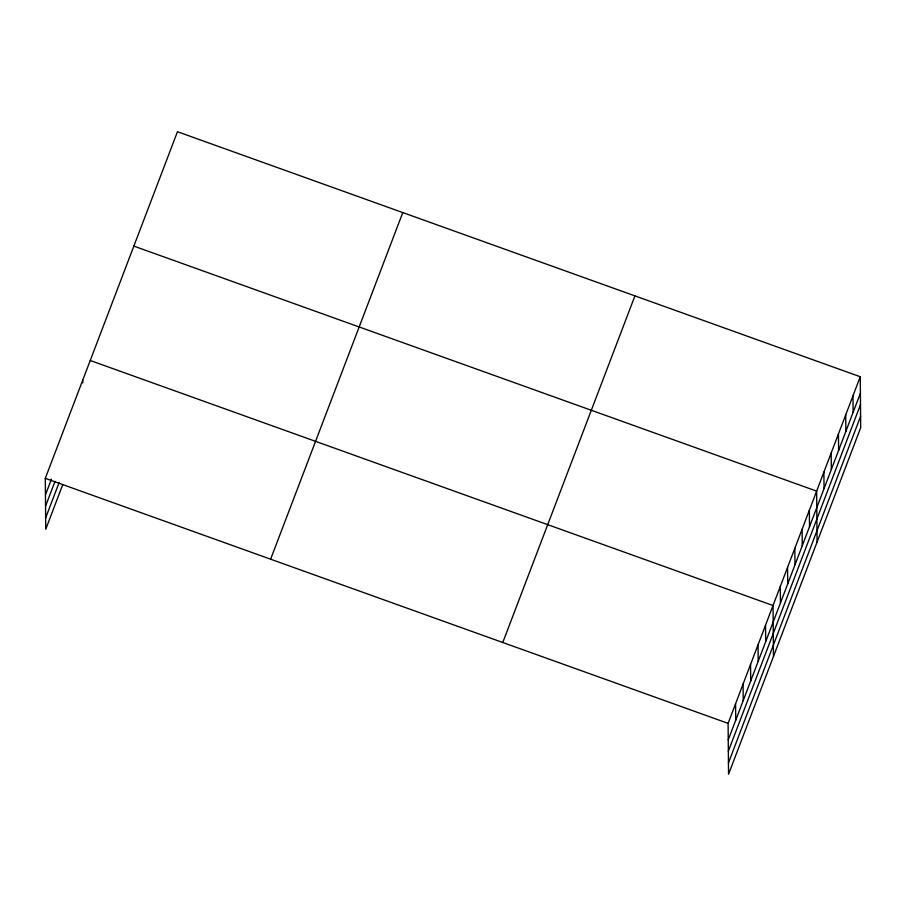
<?xml version="1.0" encoding="UTF-8"?>
<svg xmlns="http://www.w3.org/2000/svg" width="906" height="906" viewBox="0 0 906 906"><rect width="100%" height="100%" fill="white"/><g stroke="black" fill="none" stroke-linecap="round" stroke-linejoin="round"><path stroke-width="1.36" d="M62.718 484.733L45.742 529.263L45.3 478.334L177.463 131.721L860.258 376.737L860.7 427.666L728.537 774.279L728.096 723.362L860.258 376.737M45.447 494.857L51.438 479.149M45.538 506.216L55.028 481.335M45.64 517.904L59.128 482.547M270.622 559.195L402.785 212.57M502.773 642.501L634.936 295.888M728.231 739.885L860.394 393.261M728.333 751.233L860.496 404.62M728.435 762.931L860.598 416.307M133.85 246.104L816.646 491.131L817.087 542.048M90.238 360.486L773.022 605.514L773.475 656.431M45.3 478.334L728.096 723.362M852.988 395.809L853.135 412.332M845.717 414.869L845.864 431.392M838.446 433.929L838.594 450.452M831.176 453L831.323 469.523M823.905 472.06L824.052 488.583M809.375 510.191L809.511 526.714M802.104 529.251L802.252 545.774M794.834 548.323L794.981 564.846M787.563 567.383L787.71 583.906M780.293 586.442L780.44 602.966M765.536 625.151L765.683 641.675M758.05 644.8L758.197 661.323M750.564 664.438L750.7 680.961M743.067 684.075L743.214 700.598M735.581 703.724L735.729 720.247M82.752 380.124L82.774 382.887"/></g></svg>
